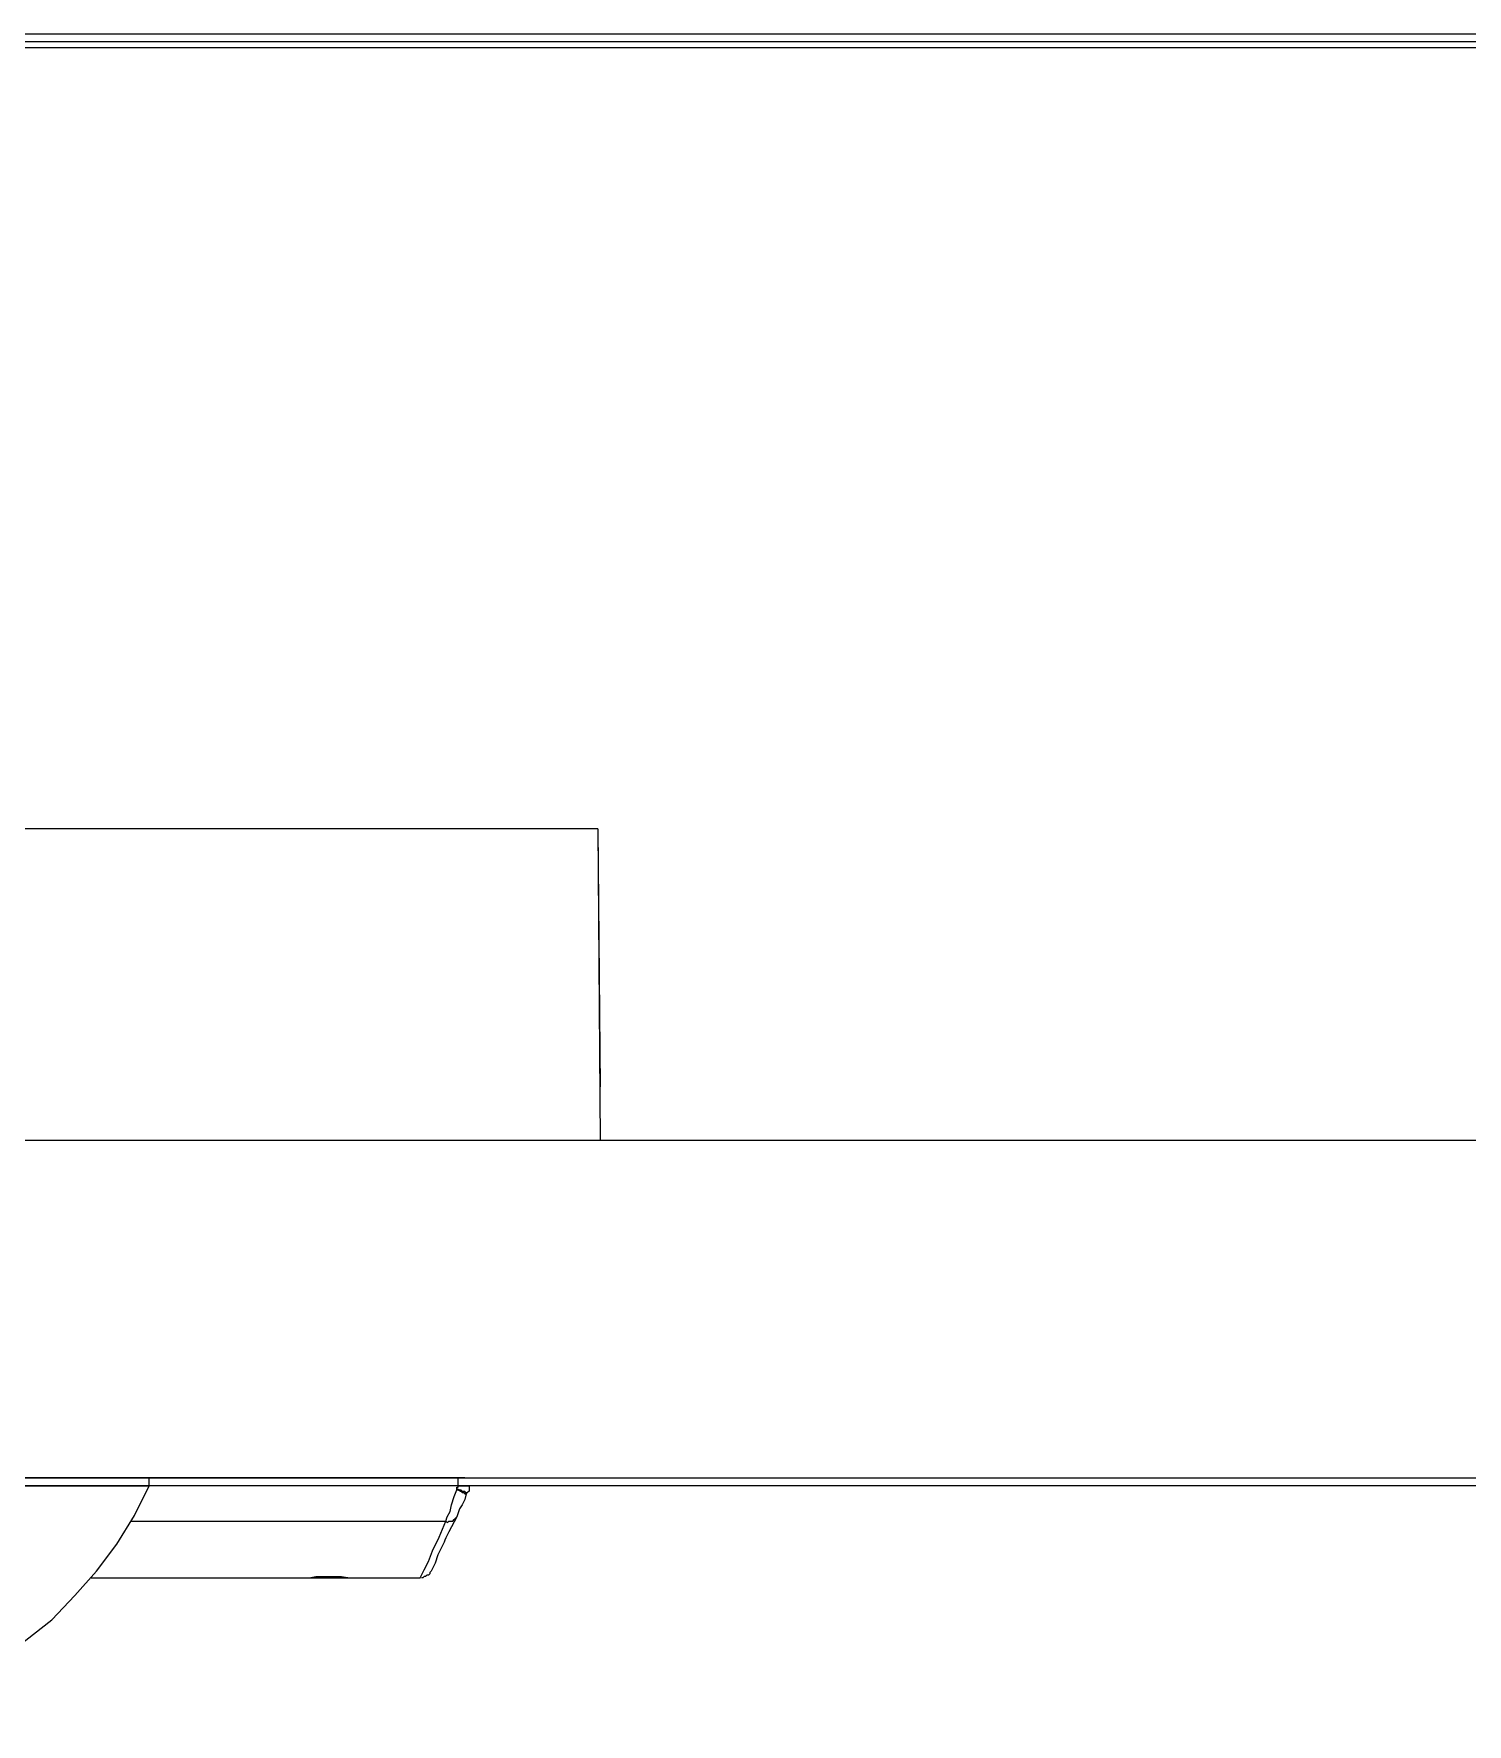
# Model space of a CAD drawing. Header units: centimetres. Extents: x -8.4 to 9.1, y -8.6 to 8.
# Drawn here: x -3.345 to 0.387, y -8.604 to -4.202 of the extents above; entities that cross this region are included whole.
import ezdxf

# ---------------------------------------------------------------- set-up
doc = ezdxf.new("R2010")
doc.units = ezdxf.units.CM
doc.header["$MEASUREMENT"] = 0
doc.layers.add('Layer 1', color=7, linetype='Continuous')

msp = doc.modelspace()

# ---------------------------------------------------------------- linework, layer by layer
at = {"layer": 'Layer 1', "lineweight": 25}
for points in [[(-8.05745, -4.20159), (-8.05745, -4.20159), (4.33917, -4.20159), (4.33917, -4.20159)], [(4.33917, -4.22275), (4.33917, -4.22275), (-8.05745, -4.22275), (-8.05745, -4.22275)], [(-3.68653, -4.23687), (-3.68653, -4.23687), (4.33917, -4.23687), (4.33917, -4.23687)], [(-1.87677, -6.27239), (-1.87677, -6.27239), (-6.31119, -6.27239), (-6.31119, -6.27239)], [(-1.87677, -6.27239), (-1.87677, -6.27239), (-6.31119, -6.27239), (-6.31119, -6.27239)], [(-1.87677, -6.27239), (-1.87677, -6.27239), (-1.87037, -6.94443), (-1.87037, -6.94443)], [(-1.87677, -6.27239), (-1.87677, -6.27239), (-1.87037, -7.08377), (-1.87037, -7.08377)], [(4.32506, -7.08377), (4.32506, -7.08377), (-8.05745, -7.08377), (-8.05745, -7.08377)], [(-8.05745, -7.96219), (-8.05745, -7.96219), (4.32506, -7.96219), (4.32506, -7.96219)], [(-2.22249, -7.96219), (-2.22249, -7.96219), (-5.96194, -7.96219), (-5.96194, -7.96219)], [(-3.04446, -7.98336), (-3.04446, -7.98336), (-3.04446, -7.96219), (-3.04446, -7.96219)], [(-2.24013, -7.98336), (-2.24013, -7.98336), (-2.24013, -7.96219), (-2.24013, -7.96219)], [(4.32506, -7.98336), (4.32506, -7.98336), (-8.05745, -7.98336), (-8.05745, -7.98336)], [(-2.24366, -7.99394), (-2.24366, -7.99394), (-2.24366, -7.99042), (-2.24366, -7.99042)], [(-2.21544, -8.001), (-2.21544, -8.001), (-2.21896, -8.00453), (-2.21896, -8.00453)], [(-3.09033, -8.07508), (-3.09033, -8.07508), (-2.27188, -8.07508), (-2.27188, -8.07508)], [(-3.19616, -8.22325), (-3.19616, -8.22325), (-2.6423, -8.22325), (-2.6423, -8.22325)], [(-2.6423, -8.22325), (-2.6423, -8.22325), (-2.50471, -8.22325), (-2.50471, -8.22325)], [(-2.50471, -8.22325), (-2.50471, -8.22325), (-2.33891, -8.22325), (-2.33891, -8.22325)]]:
    msp.add_open_spline(points, degree=3, dxfattribs=at)
for points, knots in [([(-2.22249, -7.96219), (-2.22249, -7.96219), (-2.21896, -7.96219), (-2.21896, -7.96219), (-2.21896, -7.96219), (-2.21896, -7.96219), (-2.21191, -7.96219), (-2.21191, -7.96219)], [0, 0, 0, 0, 0.3333333, 0.3333333, 0.3333333, 0.3333333, 1, 1, 1, 1]), ([(-5.14349, -7.98336), (-5.14349, -7.98336), (-5.13996, -7.98336), (-5.13996, -7.98336), (-5.13996, -7.98336), (-5.13996, -7.98336), (-5.12938, -7.98336), (-5.12938, -7.98336), (-5.12938, -7.98336), (-5.12938, -7.98336), (-5.11174, -7.98336), (-5.11174, -7.98336), (-5.11174, -7.98336), (-5.11174, -7.98336), (-5.09058, -7.98336), (-5.09058, -7.98336), (-5.09058, -7.98336), (-5.09058, -7.98336), (-5.05883, -7.98336), (-5.05883, -7.98336), (-5.05883, -7.98336), (-5.05883, -7.98336), (-5.02355, -7.98336), (-5.02355, -7.98336), (-5.02355, -7.98336), (-5.02355, -7.98336), (-4.98121, -7.98336), (-4.98121, -7.98336), (-4.98121, -7.98336), (-4.98121, -7.98336), (-4.93183, -7.98336), (-4.93183, -7.98336), (-4.93183, -7.98336), (-4.93183, -7.98336), (-4.87891, -7.98336), (-4.87891, -7.98336), (-4.87891, -7.98336), (-4.87891, -7.98336), (-4.81894, -7.98336), (-4.81894, -7.98336), (-4.81894, -7.98336), (-4.81894, -7.98336), (-4.75544, -7.98336), (-4.75544, -7.98336), (-4.75544, -7.98336), (-4.75544, -7.98336), (-4.68841, -7.98336), (-4.68841, -7.98336), (-4.68841, -7.98336), (-4.68841, -7.98336), (-4.61785, -7.98336), (-4.61785, -7.98336), (-4.61785, -7.98336), (-4.61785, -7.98336), (-4.54377, -7.98336), (-4.54377, -7.98336), (-4.54377, -7.98336), (-4.54377, -7.98336), (-4.46616, -7.98336), (-4.46616, -7.98336), (-4.46616, -7.98336), (-4.46616, -7.98336), (-4.38502, -7.98336), (-4.38502, -7.98336), (-4.38502, -7.98336), (-4.38502, -7.98336), (-4.30388, -7.98336), (-4.30388, -7.98336), (-4.30388, -7.98336), (-4.30388, -7.98336), (-4.21921, -7.98336), (-4.21921, -7.98336), (-4.21921, -7.98336), (-4.21921, -7.98336), (-4.13455, -7.98336), (-4.13455, -7.98336), (-4.13455, -7.98336), (-4.13455, -7.98336), (-4.04988, -7.98336), (-4.04988, -7.98336), (-4.04988, -7.98336), (-4.04988, -7.98336), (-3.96521, -7.98336), (-3.96521, -7.98336), (-3.96521, -7.98336), (-3.96521, -7.98336), (-3.88408, -7.98336), (-3.88408, -7.98336), (-3.88408, -7.98336), (-3.88408, -7.98336), (-3.79941, -7.98336), (-3.79941, -7.98336), (-3.79941, -7.98336), (-3.79941, -7.98336), (-3.7218, -7.98336), (-3.7218, -7.98336), (-3.7218, -7.98336), (-3.7218, -7.98336), (-3.64419, -7.98336), (-3.64419, -7.98336), (-3.64419, -7.98336), (-3.64419, -7.98336), (-3.56658, -7.98336), (-3.56658, -7.98336), (-3.56658, -7.98336), (-3.56658, -7.98336), (-3.49602, -7.98336), (-3.49602, -7.98336), (-3.49602, -7.98336), (-3.49602, -7.98336), (-3.42899, -7.98336), (-3.42899, -7.98336), (-3.42899, -7.98336), (-3.42899, -7.98336), (-3.36549, -7.98336), (-3.36549, -7.98336), (-3.36549, -7.98336), (-3.36549, -7.98336), (-3.30552, -7.98336), (-3.30552, -7.98336), (-3.30552, -7.98336), (-3.30552, -7.98336), (-3.2526, -7.98336), (-3.2526, -7.98336), (-3.2526, -7.98336), (-3.2526, -7.98336), (-3.20674, -7.98336), (-3.20674, -7.98336), (-3.20674, -7.98336), (-3.20674, -7.98336), (-3.16441, -7.98336), (-3.16441, -7.98336), (-3.16441, -7.98336), (-3.16441, -7.98336), (-3.1256, -7.98336), (-3.1256, -7.98336), (-3.1256, -7.98336), (-3.1256, -7.98336), (-3.09738, -7.98336), (-3.09738, -7.98336), (-3.09738, -7.98336), (-3.09738, -7.98336), (-3.05505, -7.98336), (-3.05505, -7.98336), (-3.05505, -7.98336), (-3.05505, -7.98336), (-3.04446, -7.98336), (-3.04446, -7.98336)], [0, 0, 0, 0, 0.0263158, 0.0263158, 0.0263158, 0.0263158, 0.0526316, 0.0526316, 0.0526316, 0.0526316, 0.0789474, 0.0789474, 0.0789474, 0.0789474, 0.1052632, 0.1052632, 0.1052632, 0.1052632, 0.1315789, 0.1315789, 0.1315789, 0.131579, 0.1578947, 0.1578947, 0.1578947, 0.1578947, 0.1842105, 0.1842105, 0.1842105, 0.1842105, 0.2105263, 0.2105263, 0.2105263, 0.2105263, 0.2368421, 0.2368421, 0.2368421, 0.2368421, 0.2631579, 0.2631579, 0.2631579, 0.2631579, 0.2894737, 0.2894737, 0.2894737, 0.2894737, 0.3157895, 0.3157895, 0.3157895, 0.3157895, 0.3421053, 0.3421053, 0.3421053, 0.3421053, 0.3684211, 0.3684211, 0.3684211, 0.3684211, 0.3947368, 0.3947368, 0.3947368, 0.3947369, 0.4210526, 0.4210526, 0.4210526, 0.4210526, 0.4473684, 0.4473684, 0.4473684, 0.4473684, 0.4736842, 0.4736842, 0.4736842, 0.4736842, 0.5, 0.5, 0.5, 0.5, 0.5263158, 0.5263158, 0.5263158, 0.5263158, 0.5526316, 0.5526316, 0.5526316, 0.5526316, 0.5789474, 0.5789474, 0.5789474, 0.5789474, 0.6052632, 0.6052632, 0.6052632, 0.6052632, 0.6315789, 0.6315789, 0.6315789, 0.631579, 0.6578947, 0.6578947, 0.6578947, 0.6578947, 0.6842105, 0.6842105, 0.6842105, 0.6842105, 0.7105263, 0.7105263, 0.7105263, 0.7105263, 0.7368421, 0.7368421, 0.7368421, 0.7368421, 0.7631579, 0.7631579, 0.7631579, 0.7631579, 0.7894737, 0.7894737, 0.7894737, 0.7894737, 0.8157895, 0.8157895, 0.8157895, 0.8157895, 0.8421053, 0.8421053, 0.8421053, 0.8421053, 0.8684211, 0.8684211, 0.8684211, 0.8684211, 0.8947368, 0.8947368, 0.8947368, 0.8947369, 0.9210526, 0.9210526, 0.9210526, 0.9210526, 0.9473684, 0.9473684, 0.9473684, 0.9473684, 1, 1, 1, 1]), ([(-4.01813, -8.60425), (-4.01813, -8.60425), (-3.92994, -8.60072), (-3.92994, -8.60072), (-3.92994, -8.60072), (-3.92994, -8.60072), (-3.84174, -8.59014), (-3.84174, -8.59014), (-3.84174, -8.59014), (-3.84174, -8.59014), (-3.75708, -8.5725), (-3.75708, -8.5725), (-3.75708, -8.5725), (-3.75708, -8.5725), (-3.67241, -8.55133), (-3.67241, -8.55133), (-3.67241, -8.55133), (-3.67241, -8.55133), (-3.59127, -8.51958), (-3.59127, -8.51958), (-3.59127, -8.51958), (-3.59127, -8.51958), (-3.51366, -8.48078), (-3.51366, -8.48078), (-3.51366, -8.48078), (-3.51366, -8.48078), (-3.43958, -8.43844), (-3.43958, -8.43844), (-3.43958, -8.43844), (-3.43958, -8.43844), (-3.36549, -8.38553), (-3.36549, -8.38553), (-3.36549, -8.38553), (-3.36549, -8.38553), (-3.29846, -8.33261), (-3.29846, -8.33261), (-3.29846, -8.33261), (-3.29846, -8.33261), (-3.23849, -8.26911), (-3.23849, -8.26911), (-3.23849, -8.26911), (-3.23849, -8.26911), (-3.18205, -8.20561), (-3.18205, -8.20561), (-3.18205, -8.20561), (-3.18205, -8.20561), (-3.12913, -8.13505), (-3.12913, -8.13505), (-3.12913, -8.13505), (-3.12913, -8.13505), (-3.08327, -8.06097), (-3.08327, -8.06097), (-3.08327, -8.06097), (-3.08327, -8.06097), (-3.04446, -7.98336), (-3.04446, -7.98336)], [0, 0, 0, 0, 0.0666667, 0.0666667, 0.0666667, 0.0666667, 0.1333333, 0.1333333, 0.1333333, 0.1333333, 0.2, 0.2, 0.2, 0.2, 0.2666667, 0.2666667, 0.2666667, 0.2666667, 0.3333333, 0.3333333, 0.3333333, 0.3333333, 0.4, 0.4, 0.4, 0.4, 0.4666667, 0.4666667, 0.4666667, 0.4666667, 0.5333333, 0.5333333, 0.5333333, 0.5333333, 0.6, 0.6, 0.6, 0.6, 0.6666667, 0.6666667, 0.6666667, 0.6666667, 0.7333333, 0.7333333, 0.7333333, 0.7333333, 0.8, 0.8, 0.8, 0.8, 0.8666667, 0.8666667, 0.8666667, 0.8666667, 1, 1, 1, 1]), ([(-2.27188, -8.07508), (-2.27188, -8.07508), (-2.26835, -8.0645), (-2.26835, -8.0645), (-2.26835, -8.0645), (-2.26835, -8.0645), (-2.2613, -8.05039), (-2.2613, -8.05039), (-2.2613, -8.05039), (-2.2613, -8.05039), (-2.25777, -8.03275), (-2.25777, -8.03275), (-2.25777, -8.03275), (-2.25777, -8.03275), (-2.25071, -8.01158), (-2.25071, -8.01158), (-2.25071, -8.01158), (-2.25071, -8.01158), (-2.24366, -7.99394), (-2.24366, -7.99394)], [0, 0, 0, 0, 0.1666667, 0.1666667, 0.1666667, 0.1666667, 0.3333333, 0.3333333, 0.3333333, 0.3333333, 0.5, 0.5, 0.5, 0.5, 0.6666667, 0.6666667, 0.6666667, 0.6666667, 1, 1, 1, 1]), ([(-2.24366, -7.99042), (-2.24366, -7.99042), (-2.24366, -7.98689), (-2.24366, -7.98689), (-2.24366, -7.98689), (-2.24366, -7.98689), (-2.24013, -7.98689), (-2.24013, -7.98689), (-2.24013, -7.98689), (-2.24013, -7.98689), (-2.24013, -7.98336), (-2.24013, -7.98336)], [0, 0, 0, 0, 0.25, 0.25, 0.25, 0.25, 0.5, 0.5, 0.5, 0.5, 1, 1, 1, 1]), ([(-2.24366, -7.99042), (-2.24366, -7.99042), (-2.2366, -7.99394), (-2.2366, -7.99394), (-2.2366, -7.99394), (-2.2366, -7.99394), (-2.23308, -7.99394), (-2.23308, -7.99394), (-2.23308, -7.99394), (-2.23308, -7.99394), (-2.22955, -7.99747), (-2.22955, -7.99747), (-2.22955, -7.99747), (-2.22955, -7.99747), (-2.22249, -7.99747), (-2.22249, -7.99747), (-2.22249, -7.99747), (-2.22249, -7.99747), (-2.22249, -8.001), (-2.22249, -8.001), (-2.22249, -8.001), (-2.22249, -8.001), (-2.21896, -8.001), (-2.21896, -8.001), (-2.21896, -8.001), (-2.21896, -8.001), (-2.21544, -8.001), (-2.21544, -8.001)], [0, 0, 0, 0, 0.125, 0.125, 0.125, 0.125, 0.25, 0.25, 0.25, 0.25, 0.375, 0.375, 0.375, 0.375, 0.5, 0.5, 0.5, 0.5, 0.625, 0.625, 0.625, 0.625, 0.75, 0.75, 0.75, 0.75, 1, 1, 1, 1]), ([(-2.24366, -7.99394), (-2.24366, -7.99394), (-2.24013, -7.99394), (-2.24013, -7.99394), (-2.24013, -7.99394), (-2.24013, -7.99394), (-2.23308, -7.99747), (-2.23308, -7.99747), (-2.23308, -7.99747), (-2.23308, -7.99747), (-2.22955, -8.001), (-2.22955, -8.001), (-2.22955, -8.001), (-2.22955, -8.001), (-2.22602, -8.001), (-2.22602, -8.001), (-2.22602, -8.001), (-2.22602, -8.001), (-2.22249, -8.00453), (-2.22249, -8.00453), (-2.22249, -8.00453), (-2.22249, -8.00453), (-2.21896, -8.00453), (-2.21896, -8.00453)], [0, 0, 0, 0, 0.1428571, 0.1428571, 0.1428571, 0.1428572, 0.2857143, 0.2857143, 0.2857143, 0.2857143, 0.4285714, 0.4285714, 0.4285714, 0.4285714, 0.5714286, 0.5714286, 0.5714286, 0.5714286, 0.7142857, 0.7142857, 0.7142857, 0.7142857, 1, 1, 1, 1]), ([(-2.21896, -8.00453), (-2.21896, -8.00453), (-2.22249, -8.01864), (-2.22249, -8.01864), (-2.22249, -8.01864), (-2.22249, -8.01864), (-2.22955, -8.03275), (-2.22955, -8.03275), (-2.22955, -8.03275), (-2.22955, -8.03275), (-2.2366, -8.04333), (-2.2366, -8.04333), (-2.2366, -8.04333), (-2.2366, -8.04333), (-2.24013, -8.05392), (-2.24013, -8.05392), (-2.24013, -8.05392), (-2.24013, -8.05392), (-2.24366, -8.0645), (-2.24366, -8.0645)], [0, 0, 0, 0, 0.1666667, 0.1666667, 0.1666667, 0.1666667, 0.3333333, 0.3333333, 0.3333333, 0.3333333, 0.5, 0.5, 0.5, 0.5, 0.6666667, 0.6666667, 0.6666667, 0.6666667, 1, 1, 1, 1]), ([(-2.24013, -7.98336), (-2.24013, -7.98336), (-2.2366, -7.98336), (-2.2366, -7.98336), (-2.2366, -7.98336), (-2.2366, -7.98336), (-2.22955, -7.98336), (-2.22955, -7.98336), (-2.22955, -7.98336), (-2.22955, -7.98336), (-2.22602, -7.98336), (-2.22602, -7.98336), (-2.22602, -7.98336), (-2.22602, -7.98336), (-2.21896, -7.98336), (-2.21896, -7.98336), (-2.21896, -7.98336), (-2.21896, -7.98336), (-2.21544, -7.98336), (-2.21544, -7.98336), (-2.21544, -7.98336), (-2.21544, -7.98336), (-2.21191, -7.98336), (-2.21191, -7.98336)], [0, 0, 0, 0, 0.1428571, 0.1428571, 0.1428571, 0.1428572, 0.2857143, 0.2857143, 0.2857143, 0.2857143, 0.4285714, 0.4285714, 0.4285714, 0.4285714, 0.5714286, 0.5714286, 0.5714286, 0.5714286, 0.7142857, 0.7142857, 0.7142857, 0.7142857, 1, 1, 1, 1]), ([(-2.21191, -7.98336), (-2.21191, -7.98336), (-2.21191, -7.99042), (-2.21191, -7.99042), (-2.21191, -7.99042), (-2.21191, -7.99042), (-2.21191, -7.99747), (-2.21191, -7.99747), (-2.21191, -7.99747), (-2.21191, -7.99747), (-2.21544, -8.001), (-2.21544, -8.001)], [0, 0, 0, 0, 0.25, 0.25, 0.25, 0.25, 0.5, 0.5, 0.5, 0.5, 1, 1, 1, 1]), ([(-2.33891, -8.22325), (-2.33891, -8.22325), (-2.33891, -8.22325), (-2.33891, -8.22325), (-2.33891, -8.22325), (-2.33891, -8.22325), (-2.33538, -8.21619), (-2.33538, -8.21619), (-2.33538, -8.21619), (-2.33538, -8.21619), (-2.32833, -8.20208), (-2.32833, -8.20208), (-2.32833, -8.20208), (-2.32833, -8.20208), (-2.31774, -8.18092), (-2.31774, -8.18092), (-2.31774, -8.18092), (-2.31774, -8.18092), (-2.30716, -8.15269), (-2.30716, -8.15269), (-2.30716, -8.15269), (-2.30716, -8.15269), (-2.28952, -8.11742), (-2.28952, -8.11742), (-2.28952, -8.11742), (-2.28952, -8.11742), (-2.27188, -8.07508), (-2.27188, -8.07508)], [0, 0, 0, 0, 0.125, 0.125, 0.125, 0.125, 0.25, 0.25, 0.25, 0.25, 0.375, 0.375, 0.375, 0.375, 0.5, 0.5, 0.5, 0.5, 0.625, 0.625, 0.625, 0.625, 0.75, 0.75, 0.75, 0.75, 1, 1, 1, 1]), ([(-2.24366, -8.0645), (-2.24366, -8.0645), (-2.26483, -8.1033), (-2.26483, -8.1033), (-2.26483, -8.1033), (-2.26483, -8.1033), (-2.27894, -8.13505), (-2.27894, -8.13505), (-2.27894, -8.13505), (-2.27894, -8.13505), (-2.29305, -8.16328), (-2.29305, -8.16328), (-2.29305, -8.16328), (-2.29305, -8.16328), (-2.3001, -8.18444), (-2.3001, -8.18444), (-2.3001, -8.18444), (-2.3001, -8.18444), (-2.30716, -8.19855), (-2.30716, -8.19855), (-2.30716, -8.19855), (-2.30716, -8.19855), (-2.31069, -8.20561), (-2.31069, -8.20561)], [0, 0, 0, 0, 0.1428571, 0.1428571, 0.1428571, 0.1428572, 0.2857143, 0.2857143, 0.2857143, 0.2857143, 0.4285714, 0.4285714, 0.4285714, 0.4285714, 0.5714286, 0.5714286, 0.5714286, 0.5714286, 0.7142857, 0.7142857, 0.7142857, 0.7142857, 1, 1, 1, 1]), ([(-2.27188, -8.07508), (-2.27188, -8.07508), (-2.26835, -8.07861), (-2.26835, -8.07861), (-2.26835, -8.07861), (-2.26835, -8.07861), (-2.26483, -8.07508), (-2.26483, -8.07508), (-2.26483, -8.07508), (-2.26483, -8.07508), (-2.25777, -8.07508), (-2.25777, -8.07508), (-2.25777, -8.07508), (-2.25777, -8.07508), (-2.25424, -8.07508), (-2.25424, -8.07508), (-2.25424, -8.07508), (-2.25424, -8.07508), (-2.25071, -8.07155), (-2.25071, -8.07155), (-2.25071, -8.07155), (-2.25071, -8.07155), (-2.24719, -8.06803), (-2.24719, -8.06803), (-2.24719, -8.06803), (-2.24719, -8.06803), (-2.24366, -8.0645), (-2.24366, -8.0645)], [0, 0, 0, 0, 0.125, 0.125, 0.125, 0.125, 0.25, 0.25, 0.25, 0.25, 0.375, 0.375, 0.375, 0.375, 0.5, 0.5, 0.5, 0.5, 0.625, 0.625, 0.625, 0.625, 0.75, 0.75, 0.75, 0.75, 1, 1, 1, 1]), ([(-2.6423, -8.22325), (-2.6423, -8.22325), (-2.63877, -8.22325), (-2.63877, -8.22325), (-2.63877, -8.22325), (-2.63877, -8.22325), (-2.62819, -8.22325), (-2.62819, -8.22325), (-2.62819, -8.22325), (-2.62819, -8.22325), (-2.61055, -8.21972), (-2.61055, -8.21972), (-2.61055, -8.21972), (-2.61055, -8.21972), (-2.58938, -8.21972), (-2.58938, -8.21972), (-2.58938, -8.21972), (-2.58938, -8.21972), (-2.56469, -8.21972), (-2.56469, -8.21972), (-2.56469, -8.21972), (-2.56469, -8.21972), (-2.54352, -8.21972), (-2.54352, -8.21972), (-2.54352, -8.21972), (-2.54352, -8.21972), (-2.52235, -8.22325), (-2.52235, -8.22325), (-2.52235, -8.22325), (-2.52235, -8.22325), (-2.50824, -8.22325), (-2.50824, -8.22325), (-2.50824, -8.22325), (-2.50824, -8.22325), (-2.50471, -8.22325), (-2.50471, -8.22325)], [0, 0, 0, 0, 0.1, 0.1, 0.1, 0.1, 0.2, 0.2, 0.2, 0.2, 0.3, 0.3, 0.3, 0.3, 0.4, 0.4, 0.4, 0.4, 0.5, 0.5, 0.5, 0.5, 0.6, 0.6, 0.6, 0.6, 0.7, 0.7, 0.7, 0.7, 0.8, 0.8, 0.8, 0.8, 1, 1, 1, 1]), ([(-2.6423, -8.22325), (-2.6423, -8.22325), (-2.63877, -8.22325), (-2.63877, -8.22325), (-2.63877, -8.22325), (-2.63877, -8.22325), (-2.62819, -8.22325), (-2.62819, -8.22325), (-2.62819, -8.22325), (-2.62819, -8.22325), (-2.61055, -8.21972), (-2.61055, -8.21972), (-2.61055, -8.21972), (-2.61055, -8.21972), (-2.58938, -8.21972), (-2.58938, -8.21972), (-2.58938, -8.21972), (-2.58938, -8.21972), (-2.56469, -8.21972), (-2.56469, -8.21972), (-2.56469, -8.21972), (-2.56469, -8.21972), (-2.54352, -8.21972), (-2.54352, -8.21972), (-2.54352, -8.21972), (-2.54352, -8.21972), (-2.52235, -8.22325), (-2.52235, -8.22325), (-2.52235, -8.22325), (-2.52235, -8.22325), (-2.50824, -8.22325), (-2.50824, -8.22325), (-2.50824, -8.22325), (-2.50824, -8.22325), (-2.50471, -8.22325), (-2.50471, -8.22325)], [0, 0, 0, 0, 0.1, 0.1, 0.1, 0.1, 0.2, 0.2, 0.2, 0.2, 0.3, 0.3, 0.3, 0.3, 0.4, 0.4, 0.4, 0.4, 0.5, 0.5, 0.5, 0.5, 0.6, 0.6, 0.6, 0.6, 0.7, 0.7, 0.7, 0.7, 0.8, 0.8, 0.8, 0.8, 1, 1, 1, 1]), ([(-2.31069, -8.20561), (-2.31069, -8.20561), (-2.31421, -8.20914), (-2.31421, -8.20914), (-2.31421, -8.20914), (-2.31421, -8.20914), (-2.31421, -8.21267), (-2.31421, -8.21267), (-2.31421, -8.21267), (-2.31421, -8.21267), (-2.31774, -8.21619), (-2.31774, -8.21619), (-2.31774, -8.21619), (-2.31774, -8.21619), (-2.32127, -8.21619), (-2.32127, -8.21619), (-2.32127, -8.21619), (-2.32127, -8.21619), (-2.3248, -8.21972), (-2.3248, -8.21972), (-2.3248, -8.21972), (-2.3248, -8.21972), (-2.32833, -8.21972), (-2.32833, -8.21972), (-2.32833, -8.21972), (-2.32833, -8.21972), (-2.33185, -8.22325), (-2.33185, -8.22325), (-2.33185, -8.22325), (-2.33185, -8.22325), (-2.33538, -8.22325), (-2.33538, -8.22325)], [0, 0, 0, 0, 0.1111111, 0.1111111, 0.1111111, 0.1111111, 0.2222222, 0.2222222, 0.2222222, 0.2222222, 0.3333333, 0.3333333, 0.3333333, 0.3333333, 0.4444444, 0.4444444, 0.4444444, 0.4444445, 0.5555556, 0.5555556, 0.5555556, 0.5555556, 0.6666667, 0.6666667, 0.6666667, 0.6666667, 0.7777778, 0.7777778, 0.7777778, 0.7777778, 1, 1, 1, 1])]:
    msp.add_open_spline(points, degree=3, knots=knots, dxfattribs=at)

doc.saveas('drawing.dxf')
